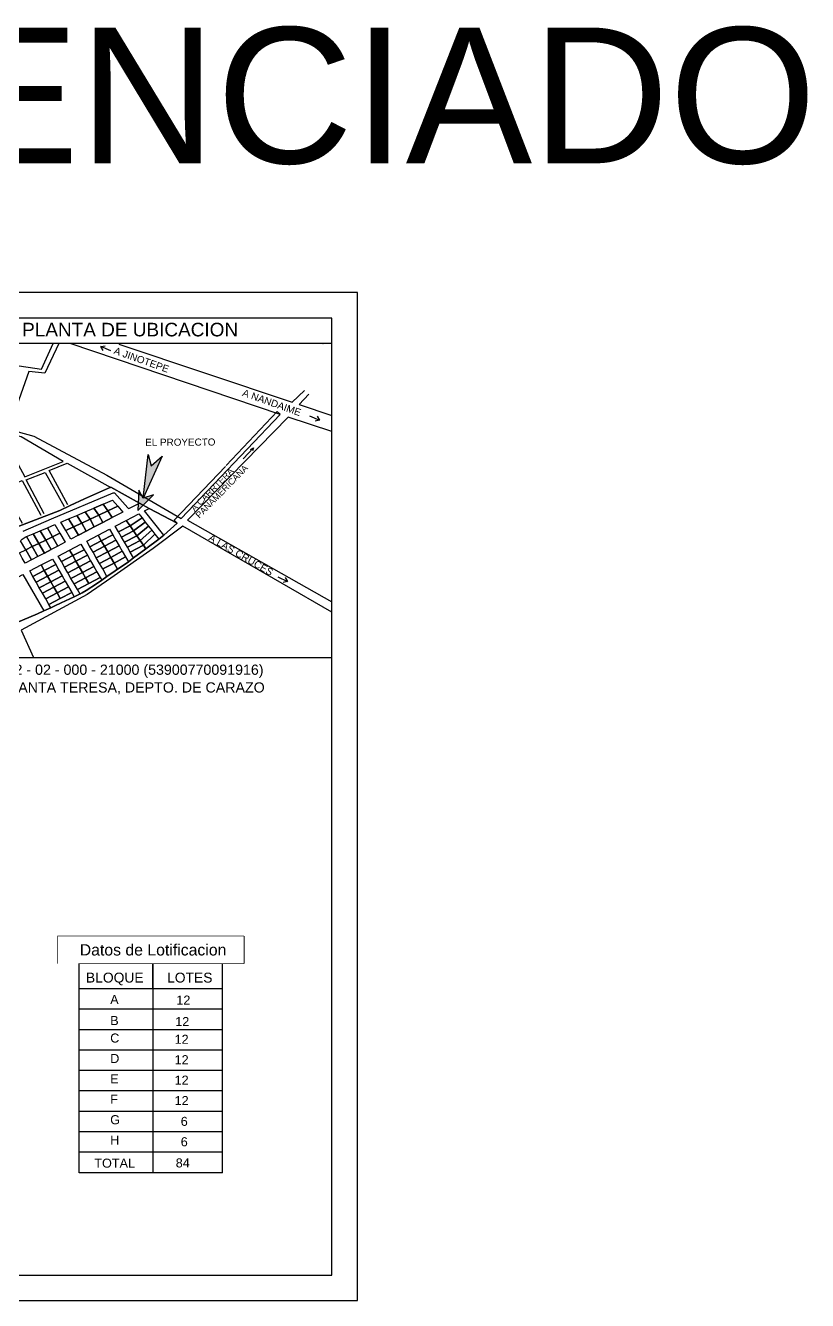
# Model space of a CAD drawing. Header units: millimetres. Extents: x 590482 to 595025, y 1306811 to 1308158.
# Drawn here: x 590980 to 591326, y 1306869 to 1307433 of the extents above; entities that cross this region are included whole.
import ezdxf

# ---------------------------------------------------------------- set-up
doc = ezdxf.new("R2010")
doc.units = ezdxf.units.MM
doc.header["$PDMODE"] = 32
doc.header["$PDSIZE"] = 1.2
for name, color, linetype in [('2', 1, 'Continuous'), ('A-JARDINERAS', 4, 'Continuous'), ('CAJETIN', 5, 'Continuous'), ('CIRCULO', 1, 'Continuous'), ('CVL_CUADCON_TX', 2, 'Continuous'), ('poligono', 4, 'Continuous'), ('POLIGONO PLANO', 1, 'Continuous'), ('TEXT. FORMAT.', 3, 'Continuous'), ('TEXTO 2', 4, 'Continuous'), ('TEXTO 3', 2, 'Continuous')]:
    doc.layers.add(name, color=color, linetype=linetype)
doc.layers.add('COTAS', color=40, linetype='Continuous', lineweight=5)
doc.styles.add('ARIAL', font='arial.ttf', dxfattribs={"width": 0.95, "height": 0.45})
doc.styles.add('COTAS CURVAS', font='arial.ttf', dxfattribs={"height": 2})
doc.styles.add('CURVAS', font='arial.ttf', dxfattribs={"height": 1})
doc.styles.add('PUNTOS PI', font='arial.ttf', dxfattribs={"height": 2})
doc.styles.add('ROTULOS PI', font='arial.ttf', dxfattribs={"height": 3.5})
doc.dimstyles.get("Standard").update_dxf_attribs({"dimtxt": 0.2, "dimasz": 0.02, "dimexe": 0.05, "dimexo": 0.0625, "dimgap": 0.09, "dimtad": 0, "dimtih": 1, "dimtoh": 1, "dimzin": 0, "dimdsep": 46, "dimtxsty": 'PUNTOS PI', "dimcen": 0.09, "dimaunit": 1, "dimadec": 3, "dimazin": 0, "dimtfac": 1, "dimtofl": 0, "dimtmove": 0, "dimatfit": 3, "dimfxl": 1, "dimtolj": 1, "dimtzin": 0, "dimarcsym": 0})

# ---------------------------------------------------------------- blocks, each defined once
blk = doc.blocks.new('*D134')
at = {"layer": 'COTAS', "color": 0, "lineweight": -2, "transparency": 16777216}
for p, q in [((591091.62, 1307262.06), (591069.03, 1307238.24)), ((591092.92, 1307260.86), (591091.6, 1307262.11)), ((591046.07, 1307214.04), (591068.66, 1307237.86)), ((591047.33, 1307212.81), (591046.02, 1307214.06))]:
    blk.add_line(p, q, dxfattribs=at)
at = {"layer": 'COTAS', "color": 0, "transparency": 16777216}
for points in [[(591091.62, 1307262.06), (591091.62, 1307262.06), (591091.63, 1307262.07)], [(591046.06, 1307214.04), (591046.07, 1307214.03), (591046.05, 1307214.02)]]:
    blk.add_solid(points, dxfattribs=at)
at = {"layer": 'Defpoints', "color": 0, "transparency": 16777216}
for p in [(591091.63, 1307262.07), (591092.96, 1307260.81), (591047.38, 1307212.76)]:
    blk.add_point(p, dxfattribs=at)
at = {"layer": 'COTAS', "color": 0, "transparency": 16777216, "insert": (591068.84, 1307238.05), "char_height": 0.2, "attachment_point": 5, "style": 'PUNTOS PI'}
blk.add_mtext('\\A1;66.23', dxfattribs=at)

msp = doc.modelspace()

# ---------------------------------------------------------------- hatches: boundary and pattern name
at = {"layer": 'TEXTO 2'}
h = msp.add_hatch(color=2, dxfattribs=at)
h.dxf.hatch_style = 1
h.paths.add_polyline_path([(591040.747, 1307242.346), (591035.896, 1307238.117), (591034.468, 1307243.161), (591032.367, 1307223.846)])
h.paths.add_polyline_path([(591036.964, 1307225.345), (591032.367, 1307223.846), (591030.342, 1307227.264), (591029.918, 1307218.338)])

# ---------------------------------------------------------------- linework, layer by layer
for p, q in [((591115.783, 1307292.166), (590928.283, 1307292.166)), ((590928.283, 1307153.416), (591115.783, 1307153.416))]:
    msp.add_line(p, q)
msp.add_lwpolyline([(591127.033, 1307314.666), (590496.283, 1307314.666), (590496.283, 1306869.166), (591127.033, 1306869.166)], close=True)
at = {"const_width": 0.365}
msp.add_lwpolyline([(590994.568, 1307018.079), (591076.956, 1307018.079)], close=True, dxfattribs=at)
at = {"layer": '2', "color": 1, "linetype": 'Continuous'}
for p, q in [((591111.766, 1307292.166), (591111.771, 1307292.132)), ((591111.771, 1307292.132), (591111.922, 1307292.166))]:
    msp.add_line(p, q, dxfattribs=at)
at = {"layer": 'CAJETIN'}
msp.add_lwpolyline([(591115.783, 1307303.416), (590507.533, 1307303.416), (590507.533, 1306880.416), (591115.783, 1306880.416)], close=True, dxfattribs=at)
at = {"layer": 'CIRCULO'}
for p, q in [((591004.069, 1307006.889), (591004.069, 1307018.079)), ((591036.665, 1307017.969), (591036.665, 1306925.668)), ((591036.665, 1307006.889), (591036.665, 1307017.898)), ((591067.46, 1306925.668), (591067.46, 1307018.079)), ((591004.069, 1306925.668), (591004.069, 1307006.889))]:
    msp.add_line(p, q, dxfattribs=at)
for points in [[(591025.781, 1307195.697), (591028.085, 1307197.391), (591033.553, 1307201.47), (591039.182, 1307205.722), (591041.418, 1307207.476), (591047.378, 1307212.763), (591035.019, 1307219.304), (591030.769, 1307221.57), (591018.017, 1307228.673), (591016.933, 1307228.269), (591006.333, 1307223.439), (591000.024, 1307220.559), (590995.55, 1307218.395), (590982.789, 1307213.435), (590972.019, 1307209.308)], [(590979.273, 1307209.275), (590991.841, 1307214.617), (591019.12, 1307226.214), (591019.464, 1307226.222), (591019.697, 1307226.087), (591025.52, 1307219.458), (591025.894, 1307219.258), (591026.35, 1307219.322), (591030.769, 1307221.57), (591018.017, 1307228.673), (591016.933, 1307228.269), (591006.333, 1307223.439), (591000.024, 1307220.559), (590995.55, 1307218.395), (590982.789, 1307213.435), (590972.019, 1307209.308)], [(591030.375, 1307216.872), (591031.826, 1307215.035), (591026.519, 1307211.638), (591024.887, 1307213.998), (591030.375, 1307216.872)], [(590977.158, 1307169.073), (590981.759, 1307171.085), (590985.564, 1307172.736), (590988.362, 1307173.978), (590991.487, 1307175.383), (590993.242, 1307176.194), (590996.106, 1307177.466), (591001.867, 1307180.138), (591005.317, 1307181.888), (591007.178, 1307182.975), (591011.725, 1307185.939), (591014.001, 1307187.542), (591016.336, 1307189.184), (591019.879, 1307191.66), (591023.021, 1307193.733), (591025.781, 1307195.697)], [(591067.46, 1307006.889), (591004.069, 1307006.889)], [(591067.46, 1307006.889), (591067.46, 1307006.889), (591004.069, 1307006.889)], [(591036.665, 1307006.889), (591036.665, 1306925.668)], [(591067.46, 1306997.865), (591004.069, 1306997.865)], [(591067.46, 1306997.865), (591004.069, 1306997.865)], [(591067.46, 1306997.865), (591004.069, 1306997.865)], [(591067.46, 1306997.865), (591004.069, 1306997.865)], [(591067.46, 1306988.84), (591004.069, 1306988.84)], [(591067.46, 1306988.84), (591004.069, 1306988.84)], [(591067.46, 1306988.84), (591004.069, 1306988.84)], [(591067.46, 1306988.84), (591004.069, 1306988.84)], [(591067.46, 1306979.816), (591004.069, 1306979.816)], [(591067.46, 1306979.816), (591004.069, 1306979.816)], [(591067.46, 1306979.816), (591004.069, 1306979.816)], [(591067.46, 1306979.816), (591004.069, 1306979.816)], [(591067.46, 1306970.791), (591004.069, 1306970.791)], [(591067.46, 1306961.766), (591004.069, 1306961.766)], [(591067.46, 1306961.766), (591004.069, 1306961.766)], [(591067.46, 1306961.766), (591004.069, 1306961.766)], [(591067.46, 1306961.766), (591004.069, 1306961.766)], [(591067.46, 1306952.742), (591004.069, 1306952.742)], [(591067.46, 1306943.717), (591004.069, 1306943.717)], [(591067.46, 1306943.717), (591004.069, 1306943.717)], [(591067.46, 1306943.717), (591004.069, 1306943.717)], [(591067.46, 1306943.717), (591004.069, 1306943.717)], [(591067.46, 1306934.692), (591004.069, 1306934.692)], [(591067.46, 1306925.668), (591004.069, 1306925.668)]]:
    msp.add_lwpolyline(points, dxfattribs=at)
for points in [[(591006.655, 1307217.758), (591010.571, 1307219.413), (591012.698, 1307216.268), (591008.887, 1307214.48)], [(591010.571, 1307219.413), (591014.666, 1307221.142), (591016.686, 1307218.138), (591012.698, 1307216.268)], [(591014.666, 1307221.142), (591010.571, 1307219.413), (591012.698, 1307216.268), (591016.686, 1307218.138)], [(591010.571, 1307219.413), (591014.666, 1307221.142), (591016.686, 1307218.138), (591012.698, 1307216.268)], [(591014.666, 1307221.142), (591018.745, 1307222.866), (591021.091, 1307220.204), (591016.686, 1307218.138)], [(591023.311, 1307217.664), (591018.652, 1307215.224), (591016.686, 1307218.138), (591021.091, 1307220.204)], [(591032.937, 1307218.214), (591035.019, 1307219.304), (591047.378, 1307212.763), (591041.418, 1307207.476)], [(590995.939, 1307213.23), (590999.388, 1307214.688), (591001.602, 1307211.064), (590998.161, 1307209.45)], [(590999.388, 1307214.688), (591002.956, 1307216.195), (591005.172, 1307212.738), (591001.602, 1307211.064)], [(591003.678, 1307207.382), (591001.602, 1307211.064), (591005.172, 1307212.738), (591007.11, 1307209.179)], [(591005.172, 1307212.738), (591001.602, 1307211.064), (591003.678, 1307207.382), (591007.11, 1307209.179)], [(591002.956, 1307216.195), (591006.655, 1307217.758), (591008.887, 1307214.48), (591005.172, 1307212.738)], [(591007.11, 1307209.179), (591005.172, 1307212.738), (591008.887, 1307214.48), (591010.707, 1307211.063)], [(591010.707, 1307211.063), (591008.887, 1307214.48), (591005.172, 1307212.738), (591007.11, 1307209.179)], [(591010.707, 1307211.063), (591008.887, 1307214.48), (591012.698, 1307216.268), (591014.561, 1307213.082)], [(591012.698, 1307216.268), (591008.887, 1307214.48), (591010.707, 1307211.063), (591014.561, 1307213.082)], [(591014.561, 1307213.082), (591012.698, 1307216.268), (591016.686, 1307218.138), (591018.652, 1307215.224)], [(591018.652, 1307215.224), (591016.686, 1307218.138), (591012.698, 1307216.268), (591014.561, 1307213.082)], [(591019.961, 1307211.418), (591024.887, 1307213.998), (591026.519, 1307211.638), (591021.389, 1307208.952)], [(591033.263, 1307213.215), (591028.088, 1307209.369), (591026.519, 1307211.638), (591031.826, 1307215.035)], [(591034.685, 1307211.415), (591029.602, 1307207.181), (591028.088, 1307209.369), (591033.263, 1307213.215)], [(590980.769, 1307206.821), (590983.698, 1307208.058), (590986.233, 1307203.788), (590983.296, 1307202.366)], [(590983.698, 1307208.058), (590986.768, 1307209.356), (590989.231, 1307205.24), (590986.233, 1307203.788)], [(590986.768, 1307209.356), (590989.999, 1307210.72), (590992.297, 1307206.725), (590989.231, 1307205.24)], [(590989.999, 1307210.72), (590993.297, 1307212.114), (590995.524, 1307208.287), (590992.297, 1307206.725)], [(590997.832, 1307204.32), (590994.642, 1307202.649), (590992.297, 1307206.725), (590995.524, 1307208.287)], [(591000.39, 1307205.66), (590998.161, 1307209.45), (591001.602, 1307211.064), (591003.678, 1307207.382)], [(591007.361, 1307204.819), (591012.401, 1307207.458), (591013.816, 1307204.993), (591008.776, 1307202.354)], [(591017.441, 1307210.098), (591018.863, 1307207.642), (591013.816, 1307204.993), (591012.401, 1307207.458)], [(591020.279, 1307205.197), (591015.231, 1307202.528), (591013.816, 1307204.993), (591018.863, 1307207.642)], [(591028.088, 1307209.369), (591022.763, 1307206.58), (591021.389, 1307208.952), (591026.519, 1307211.638)], [(591029.602, 1307207.181), (591024.087, 1307204.293), (591022.763, 1307206.58), (591028.088, 1307209.369)], [(591031.066, 1307205.065), (591025.368, 1307202.081), (591024.087, 1307204.293), (591029.602, 1307207.181)], [(591036.091, 1307209.635), (591031.066, 1307205.065), (591029.602, 1307207.181), (591034.685, 1307211.415)], [(591037.479, 1307207.877), (591032.484, 1307203.016), (591031.066, 1307205.065), (591036.091, 1307209.635)], [(591039.182, 1307205.722), (591033.553, 1307201.47), (591032.484, 1307203.016), (591037.479, 1307207.877)], [(590978.087, 1307204.918), (590978.481, 1307205.346), (590978.798, 1307205.653), (590979.228, 1307206.002), (590979.689, 1307206.307), (590980.178, 1307206.566), (590980.769, 1307206.821), (590983.296, 1307202.366), (590980.419, 1307200.973)], [(590982.971, 1307196.537), (590980.419, 1307200.973), (590983.296, 1307202.366), (590985.798, 1307198.017)], [(590985.798, 1307198.017), (590983.296, 1307202.366), (590986.233, 1307203.788), (590988.683, 1307199.528)], [(590988.683, 1307199.528), (590986.233, 1307203.788), (590989.231, 1307205.24), (590991.63, 1307201.071)], [(590989.231, 1307205.24), (590986.233, 1307203.788), (590988.683, 1307199.528), (590991.63, 1307201.071)], [(590991.63, 1307201.071), (590989.231, 1307205.24), (590992.297, 1307206.725), (590994.642, 1307202.649)], [(591004.841, 1307203.499), (591006.257, 1307201.034), (591001.217, 1307198.394), (590999.802, 1307200.859)], [(591015.231, 1307202.528), (591010.192, 1307199.888), (591008.776, 1307202.354), (591013.816, 1307204.993)], [(591016.646, 1307200.062), (591011.607, 1307197.423), (591010.192, 1307199.888), (591015.231, 1307202.528)], [(591021.69, 1307202.761), (591016.646, 1307200.062), (591015.231, 1307202.528), (591020.279, 1307205.197)], [(591023.095, 1307200.335), (591018.061, 1307197.597), (591016.646, 1307200.062), (591021.69, 1307202.761)], [(591032.484, 1307203.016), (591026.609, 1307199.939), (591025.368, 1307202.081), (591031.066, 1307205.065)], [(591033.553, 1307201.47), (591028.085, 1307197.391), (591026.609, 1307199.939), (591032.484, 1307203.016)], [(590980.2, 1307195.086), (590978.894, 1307197.349), (590977.599, 1307199.607), (590980.419, 1307200.973), (590982.971, 1307196.537)], [(590992.242, 1307196.9), (590993.658, 1307194.435), (590988.618, 1307191.796), (590987.202, 1307194.261)], [(590994.762, 1307198.22), (590999.802, 1307200.859), (591001.217, 1307198.394), (590996.177, 1307195.755)], [(591002.632, 1307195.929), (590997.593, 1307193.29), (590996.177, 1307195.755), (591001.217, 1307198.394)], [(591004.048, 1307193.464), (590999.008, 1307190.825), (590997.593, 1307193.29), (591002.632, 1307195.929)], [(591007.672, 1307198.569), (591002.632, 1307195.929), (591001.217, 1307198.394), (591006.257, 1307201.034)], [(591009.087, 1307196.103), (591004.048, 1307193.464), (591002.632, 1307195.929), (591007.672, 1307198.569)], [(591010.502, 1307193.638), (591005.463, 1307190.999), (591004.048, 1307193.464), (591009.087, 1307196.103)], [(591018.061, 1307197.597), (591013.022, 1307194.957), (591011.607, 1307197.423), (591016.646, 1307200.062)], [(591019.476, 1307195.131), (591014.437, 1307192.492), (591013.022, 1307194.957), (591018.061, 1307197.597)], [(591024.495, 1307197.918), (591019.476, 1307195.131), (591018.061, 1307197.597), (591023.095, 1307200.335)], [(591025.781, 1307195.697), (591023.021, 1307193.733), (591021.032, 1307192.421), (591019.476, 1307195.131), (591024.495, 1307197.918)], [(590977.158, 1307169.073), (590973.928, 1307175.006), (590971.546, 1307179.296), (590968.609, 1307184.522), (590979.139, 1307190.037), (590988.362, 1307173.978), (590985.564, 1307172.736), (590981.759, 1307171.085)], [(590982.163, 1307191.621), (590987.202, 1307194.261), (590988.618, 1307191.796), (590983.578, 1307189.156)], [(590990.033, 1307189.331), (590984.993, 1307186.691), (590983.578, 1307189.156), (590988.618, 1307191.796)], [(590995.073, 1307191.97), (590990.033, 1307189.331), (590988.618, 1307191.796), (590993.658, 1307194.435)], [(590996.488, 1307189.505), (590991.449, 1307186.866), (590990.033, 1307189.331), (590995.073, 1307191.97)], [(591005.463, 1307190.999), (591000.424, 1307188.36), (590999.008, 1307190.825), (591004.048, 1307193.464)], [(591006.878, 1307188.534), (591001.839, 1307185.894), (591000.424, 1307188.36), (591005.463, 1307190.999)], [(591011.917, 1307191.173), (591006.878, 1307188.534), (591005.463, 1307190.999), (591010.502, 1307193.638)], [(591013.333, 1307188.707), (591008.294, 1307186.068), (591006.878, 1307188.534), (591011.917, 1307191.173)], [(591021.032, 1307192.421), (591019.879, 1307191.66), (591016.336, 1307189.184), (591014.437, 1307192.492), (591019.476, 1307195.131)], [(590991.449, 1307186.866), (590986.409, 1307184.226), (590984.993, 1307186.691), (590990.033, 1307189.331)], [(590992.864, 1307184.401), (590987.824, 1307181.762), (590986.409, 1307184.226), (590991.449, 1307186.866)], [(590994.279, 1307181.936), (590989.239, 1307179.297), (590987.824, 1307181.762), (590992.864, 1307184.401)], [(590997.904, 1307187.04), (590992.864, 1307184.401), (590991.449, 1307186.866), (590996.488, 1307189.505)], [(590999.319, 1307184.575), (590994.279, 1307181.936), (590992.864, 1307184.401), (590997.904, 1307187.04)], [(591000.734, 1307182.11), (590995.695, 1307179.471), (590994.279, 1307181.936), (590999.319, 1307184.575)], [(591008.294, 1307186.068), (591003.254, 1307183.429), (591001.839, 1307185.894), (591006.878, 1307188.534)], [(591014.001, 1307187.542), (591011.725, 1307185.939), (591007.178, 1307182.975), (591005.317, 1307181.888), (591004.405, 1307181.426), (591003.254, 1307183.429), (591008.294, 1307186.068), (591013.333, 1307188.707)], [(590995.695, 1307179.471), (590990.655, 1307176.832), (590989.239, 1307179.297), (590994.279, 1307181.936)], [(591001.867, 1307180.138), (590996.106, 1307177.466), (590993.242, 1307176.194), (590991.487, 1307175.383), (590990.655, 1307176.832), (590995.695, 1307179.471), (591000.734, 1307182.11), (591001.867, 1307180.138)]]:
    msp.add_lwpolyline(points, close=True, dxfattribs=at)
at = {"layer": 'CIRCULO', "const_width": 0.365}
msp.add_lwpolyline([(590994.568, 1307018.079), (590994.568, 1307030.308), (591076.959, 1307030.308)], dxfattribs=at)
at = {"layer": 'CIRCULO', "color": 1, "const_width": 0.365}
msp.add_lwpolyline([(591076.959, 1307030.308), (591076.956, 1307018.079)], dxfattribs=at)
at = {"layer": 'CIRCULO', "const_width": 0.365}
msp.add_lwpolyline([(590994.568, 1307018.079), (591076.956, 1307018.079)], close=True, dxfattribs=at)
at = {"layer": 'CIRCULO', "color": 1, "const_width": 0.365}
msp.add_lwpolyline([(591004.069, 1307018.079), (591067.46, 1307018.079), (591067.46, 1306925.668), (591004.069, 1306925.668)], close=True, dxfattribs=at)
at = {"layer": 'CVL_CUADCON_TX'}
for points in [[(591014.694, 1307289.033), (591013.676, 1307290.765), (591015.559, 1307291.162)], [(591018.084, 1307288.886), (591013.676, 1307290.765)], [(591105.907, 1307260.176), (591110.308, 1307258.28)], [(591109.296, 1307260.016), (591110.308, 1307258.28), (591108.423, 1307257.891)], [(591076.54, 1307241.243), (591081.058, 1307246.022)], [(591079.758, 1307245.372), (591081.058, 1307246.022), (591080.628, 1307244.704)], [(591091.901, 1307189.049), (591096.158, 1307186.936)], [(591095.145, 1307188.672), (591096.158, 1307186.936), (591094.272, 1307186.547)]]:
    msp.add_lwpolyline(points, dxfattribs=at)
at = {"layer": 'poligono'}
msp.add_line((591004.069, 1306925.668), (591004.069, 1307018.079), dxfattribs=at)
for points in [[(591067.46, 1306970.791), (591004.069, 1306970.791)], [(591067.46, 1306970.791), (591004.069, 1306970.791)], [(591067.46, 1306952.742), (591004.069, 1306952.742)], [(591067.46, 1306952.742), (591004.069, 1306952.742)], [(591067.46, 1306934.692), (591004.069, 1306934.692)], [(591067.46, 1306934.692), (591004.069, 1306934.692)]]:
    msp.add_lwpolyline(points, dxfattribs=at)
at = {"layer": 'POLIGONO PLANO'}
for points in [[(590935.59, 1307289.1), (590945.195, 1307287.19), (590958.714, 1307285.101), (590987.334, 1307280.818), (590992.581, 1307292.166)], [(590995.021, 1307292.225), (590988.925, 1307279.052), (590981.775, 1307279.784), (590972.868, 1307254.3), (590983.937, 1307251.163), (591016.213, 1307234.015), (591049.186, 1307214.815), (591092.961, 1307260.813), (591000.094, 1307292.166)], [(591021.499, 1307291.881), (591098.212, 1307266.163), (591103.674, 1307271.425)], [(591105.511, 1307269.695), (591101.36, 1307265.261), (591115.783, 1307260.371)], [(591115.783, 1307253.231), (591096.382, 1307259.61), (591051.939, 1307214.085), (591115.783, 1307177.974)], [(590979.945, 1307233.219), (590996.964, 1307239.942), (590978.408, 1307250.882), (590971.262, 1307252.714), (590971.262, 1307249.258), (590979.945, 1307233.219)], [(590988.618, 1307216.873), (590980.555, 1307231.97), (590988.955, 1307235.134), (590997.418, 1307220.065)], [(590999.033, 1307220.872), (590990.809, 1307235.986), (590998.799, 1307239.312), (591018.082, 1307228.514)], [(590979.008, 1307212.565), (590970.218, 1307228.016), (590978.818, 1307231.538), (590987.158, 1307216.335)], [(590972.019, 1307209.308), (590982.789, 1307213.435), (590995.551, 1307218.396), (591000.025, 1307220.56), (591006.335, 1307223.44), (591016.934, 1307228.27), (591018.018, 1307228.674), (591030.771, 1307221.571), (591035.021, 1307219.305), (591047.38, 1307212.764), (591041.421, 1307207.476), (591039.184, 1307205.722), (591033.555, 1307201.47), (591028.087, 1307197.39), (591025.783, 1307195.697), (591023.023, 1307193.733), (591019.88, 1307191.66), (591016.338, 1307189.183), (591014.003, 1307187.542), (591011.726, 1307185.938), (591007.18, 1307182.974), (591005.318, 1307181.888), (591001.868, 1307180.137), (590996.107, 1307177.466), (590993.243, 1307176.193), (590991.488, 1307175.382), (590988.363, 1307173.977), (590985.565, 1307172.735), (590981.76, 1307171.084), (590977.159, 1307169.072)], [(591115.783, 1307173.359), (591049.914, 1307211.378), (591036.707, 1307201.623), (591018.063, 1307188.415), (591007.623, 1307181.278), (590978.447, 1307165.466), (590983.905, 1307153.416)]]:
    msp.add_lwpolyline(points, dxfattribs=at)
at = {"layer": 'TEXTO 2'}
for points in [[(591032.367, 1307223.846), (591034.468, 1307243.161), (591035.896, 1307238.117), (591040.747, 1307242.346), (591032.367, 1307223.846)], [(591030.342, 1307227.264), (591029.918, 1307218.338), (591036.964, 1307225.345), (591032.367, 1307223.846), (591030.342, 1307227.264)]]:
    msp.add_lwpolyline(points, dxfattribs=at)

# ---------------------------------------------------------------- texts
at = {"style": 'ROTULOS PI'}
for s, height, p in [('PLANTA DE UBICACION', 6, (590978.83, 1307295.313)), ('No. CAT. 2951 - 2 - 02 - 000 - 21000 (53900770091916)', 4.5, (590928.301, 1307145.734)), ('MUNICIPIO DE SANTA TERESA, DEPTO. DE CARAZO', 4.5, (590927.51, 1307137.883))]:
    msp.add_text(s, height=height, dxfattribs=at).set_placement(p)
at = {"layer": 'A-JARDINERAS', "style": 'PUNTOS PI'}
msp.add_text('GEOREFERENCIADO', height=60, dxfattribs=at).set_placement((590477.853, 1307371.825))
at = {"layer": 'CVL_CUADCON_TX', "style": 'CURVAS'}
for s, height, rotation, p in [('A JINOTEPE', 3.125, 340.41712, (591019.073, 1307287.735)), ('A NANDAIME', 3.125, 340.41712, (591075.872, 1307269.129)), ('EL PROYECTO', 3.125, 0.25944, (591033.223, 1307246.928)), ('A CARRTERA ', 2.775, 45.5335, (591055.092, 1307217.706)), ('PANAMERICANA', 2.775, 45.5335, (591057.185, 1307214.694)), ('A LAS CRUCES', 3.125, 329.85587, (591060.921, 1307205.418))]:
    msp.add_text(s, height=height, rotation=rotation, dxfattribs=at).set_placement(p)
at = {"layer": 'TEXT. FORMAT.', "color": 3, "linetype": 'Continuous', "style": 'ARIAL'}
for s, p in [('BLOQUE', (591007.035, 1307009.696)), ('LOTES', (591042.906, 1307009.696))]:
    msp.add_text(s, height=4.38, dxfattribs=at).set_placement(p)
at = {"layer": 'TEXT. FORMAT.', "color": 3, "style": 'COTAS CURVAS'}
for s, p in [('BLOQUE', (591007.035, 1307009.696)), ('LOTES', (591042.906, 1307009.696))]:
    msp.add_text(s, height=4.3784, dxfattribs=at).set_placement(p)
at = {"layer": 'TEXTO 2', "style": 'ROTULOS PI'}
msp.add_text('Datos de Lotificacion', height=5, dxfattribs=at).set_placement((591004.288, 1307021.659))
at = {"layer": 'TEXTO 3', "color": 2, "linetype": 'Continuous', "style": 'ARIAL'}
for s, p in [('A', (591017.758, 1307000.188)), ('12', (591046.981, 1306999.944)), ('B', (591017.758, 1306990.909)), ('12', (591046.499, 1306990.46)), ('C', (591017.758, 1306983.171)), ('12', (591046.219, 1306982.62)), ('D', (591017.758, 1306974.146)), ('12', (591046.219, 1306973.595)), ('E', (591017.758, 1306965.121)), ('12', (591046.219, 1306964.57)), ('F', (591017.758, 1306956.097)), ('12', (591046.219, 1306955.546)), ('G', (591017.758, 1306947.072)), ('6', (591048.937, 1306946.354)), ('H', (591017.758, 1306938.048)), ('6', (591048.937, 1306937.329)), ('TOTAL', (591010.727, 1306927.875)), ('84', (591046.72, 1306927.974))]:
    msp.add_text(s, height=4, dxfattribs=at).set_placement(p)

# ---------------------------------------------------------------- dimensions: what is measured, and where the dimension line sits
at = {"layer": 'COTAS'}
dim = msp.add_aligned_dim(p1=(591047.38, 1307212.764), p2=(591092.961, 1307260.813), distance=1.829, dimstyle='Standard', dxfattribs=at)
dim.commit()
dim.dimension.update_dxf_attribs({"geometry": '*D134', "text_midpoint": (591068.843, 1307238.047)})

doc.saveas('drawing.dxf')
